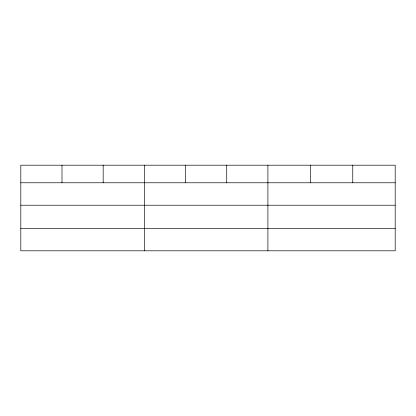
<?xml version="1.0" encoding="UTF-8"?>
<svg xmlns="http://www.w3.org/2000/svg" width="416" height="416" viewBox="0 0 416 416"><rect width="100%" height="100%" fill="white"/><g stroke="black" fill="none" stroke-linecap="round" stroke-linejoin="round"><path stroke-width="0.62" d="M395.2 205.223L395.2 165.194L20.8 165.194L20.8 250.806L395.2 250.806L395.2 205.223L20.8 205.223M20.8 182.775L395.2 182.775M20.8 228.358L395.2 228.358M352.768 165.194L352.768 182.775M310.336 165.194L310.336 182.775M267.904 165.194L267.904 250.806M226.72 165.194L226.72 182.775M185.536 165.194L185.536 182.775M144.352 165.194L144.352 250.806M103.168 165.194L103.168 182.775M61.984 165.194L61.984 182.775"/></g></svg>
